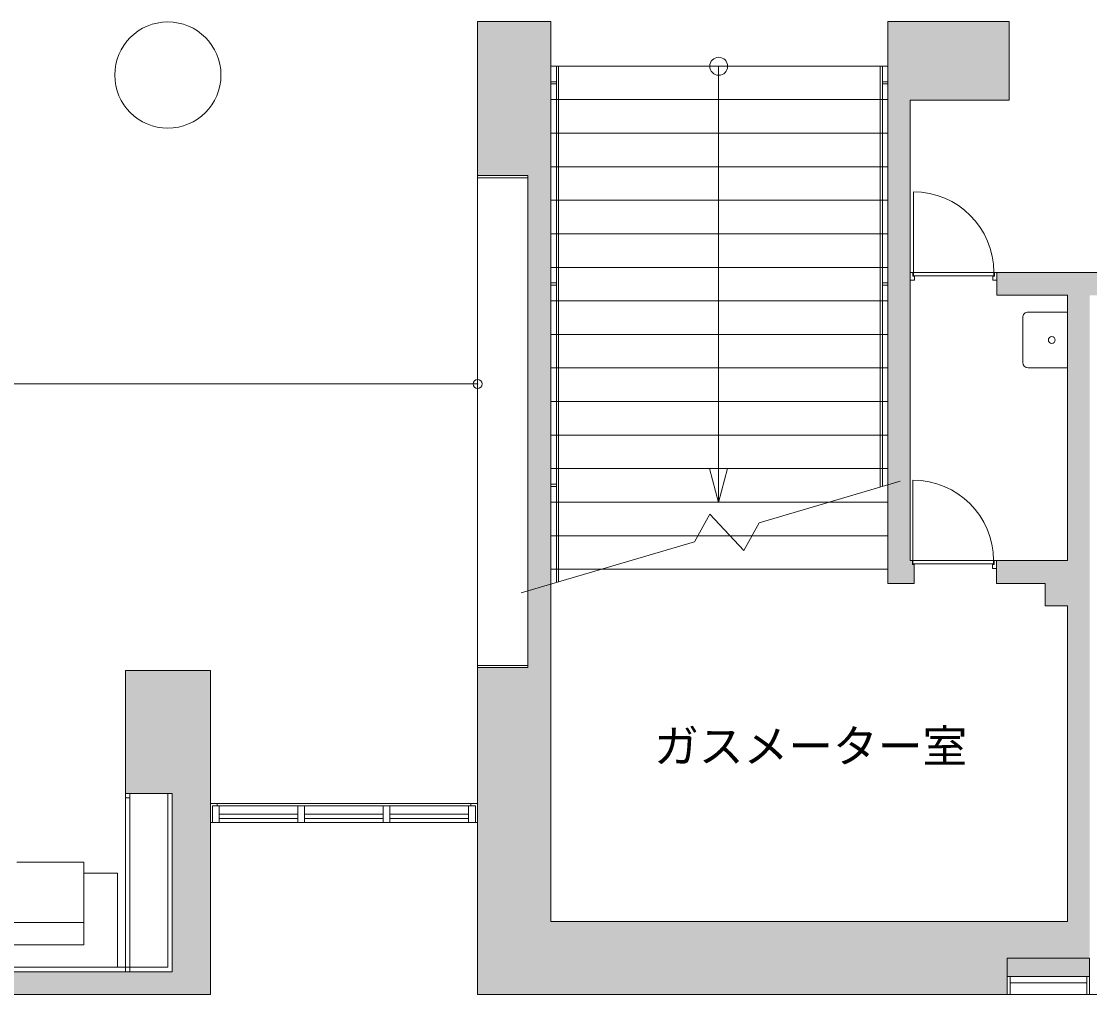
# Model space of a CAD drawing. Units: millimetres, scale not verified. Extents: x -61855 to 52913, y -114842 to -21833.
# Drawn here: x -14927 to -5373, y -106165 to -97460 of the extents above; entities that cross this region are included whole.
import ezdxf
from ezdxf.enums import TextEntityAlignment as Align

# ---------------------------------------------------------------- set-up
doc = ezdxf.new("R2010")
doc.units = ezdxf.units.MM
doc.header["$LTSCALE"] = 200
doc.header["$PDMODE"] = 32
doc.header["$PDSIZE"] = 80
for name, color, linetype, lineweight in [('0-1_躯体', 7, 'Continuous', 9), ('0-2_建具', 7, 'Continuous', 9), ('0-3_仕上', 4, 'Continuous', 5), ('0-5_設備機器', 7, 'Continuous', 9), ('0-6_寸法', 4, 'Continuous', 5), ('0-8_備品', 2, 'Continuous', 5)]:
    doc.layers.add(name, color=color, linetype=linetype, lineweight=lineweight)
doc.layers.add('0-4_室名', color=7, linetype='Continuous')
doc.styles.add('・', font='')
doc.styles.get('・').set_extended_font_data('・')

msp = doc.modelspace()

# ---------------------------------------------------------------- linework, layer by layer
at = {"layer": '0-1_躯体'}
for p, q in [((-10846.8, -106165), (-10846.8, -97460)), ((-7176.8, -102487.5), (-7176.8, -97460)), ((-6976.8, -99705), (-6976.8, -98165)), ((-6091.8, -98165), (-6976.8, -98165)), ((-6976.8, -99704.5), (-6976.8, -102282.5)), ((-4676.8, -99705), (-6201.8, -99705)), ((-5571.8, -102282.5), (-5571.8, -99910)), ((-5571.8, -102282.5), (-6976.8, -102282.5)), ((-6941.8, -102487.5), (-6941.8, -102317.4)), ((-6206.8, -102282.5), (-6206.8, -102487.5)), ((-7176.8, -102487.5), (-6941.8, -102487.5)), ((-5771.8, -102487.5), (-6206.8, -102487.5)), ((-5771.8, -102487.5), (-5771.8, -102687.5)), ((-5571.8, -102687.5), (-5771.8, -102687.5)), ((-5571.8, -105510), (-5571.8, -102687.5)), ((-13236.8, -103265), (-13996.8, -103265)), ((-13996.8, -103265), (-13996.8, -105960)), ((-13236.8, -103265), (-13236.8, -106165)), ((-13576.8, -104365), (-13996.8, -104365)), ((-13996.8, -104405), (-13956.8, -104405)), ((-13956.8, -105960), (-13956.8, -104365)), ((-13616.8, -105920), (-13616.8, -104365)), ((-13576.8, -105960), (-13576.8, -104365)), ((-10846.8, -104456.1), (-13236.8, -104456.1)), ((-5571.8, -105510), (-10191.8, -105510)), ((-13616.8, -105920), (-19916.8, -105920)), ((-19956.8, -105960), (-13576.8, -105960)), ((-5374.3, -106002.5), (-5374.3, -106165)), ((-13236.8, -106165), (-39196.8, -106165)), ((2513.2, -106165), (-10846.8, -106165))]:
    msp.add_line(p, q, dxfattribs=at)
for points in [[(-10191.8, -105510), (-10191.8, -97460), (-10846.8, -97460)], [(-6091.8, -98165), (-6091.8, -97460), (-7176.8, -97460)], [(-10846.8, -103240), (-10396.8, -103240), (-10396.8, -98840), (-10846.8, -98840)], [(-5571.8, -99910), (-6201.8, -99910), (-6201.8, -99705)], [(-5374.3, -106002.5), (-6109.3, -106002.5), (-6109.3, -106165)]]:
    msp.add_lwpolyline(points, dxfattribs=at)
msp.add_circle((-13616.8, -97940), 475, dxfattribs=at)
at = {"layer": '0-1_躯体', "color": 9}
for points in [[(-10846.8, -98840), (-10191.8, -98840), (-10846.8, -97460), (-10191.8, -97460)], [(-6091.8, -98165), (-6091.8, -97460), (-7176.8, -98165), (-7176.8, -97460)], [(-7176.8, -102282.5), (-6976.8, -102282.5), (-7176.8, -98165), (-6976.8, -98165)], [(-10396.8, -103240), (-10191.8, -103240), (-10396.8, -98840), (-10191.8, -98840)], [(-4676.8, -99910), (-4676.8, -99705), (-6204.5, -99910), (-6204.5, -99705)], [(-5371.8, -99910), (-5571.8, -99910), (-5371.8, -105840), (-5571.8, -105840)], [(-6957.9, -102282.5), (-7176.8, -102282.5), (-6957.9, -102487.5), (-7176.8, -102487.5)], [(-6941.8, -102487.5), (-6941.8, -102317.5), (-6957.9, -102487.5), (-6957.9, -102317.5)], [(-5771.8, -102487.5), (-5771.8, -102282.5), (-6206.8, -102487.5), (-6206.8, -102282.5)], [(-5771.8, -102687.5), (-5571.8, -102687.5), (-5771.8, -102282.5), (-5571.8, -102282.5)], [(-13996.8, -104365), (-13236.8, -104365), (-13996.8, -103265), (-13236.8, -103265)], [(-10191.8, -105510), (-10191.8, -103240), (-10846.8, -105510), (-10846.8, -103240)], [(-13236.8, -106165), (-13236.8, -104365), (-13576.8, -106165), (-13576.8, -104365)], [(-10846.8, -105840), (-5571.8, -105840), (-10846.8, -105510), (-5571.8, -105510)], [(-10846.8, -106165), (-6109.3, -106165), (-10846.8, -105840), (-6109.3, -105840)], [(-5374.3, -105840), (-6109.3, -105840), (-5374.3, -106002.5), (-6109.3, -106002.5)], [(-20269.3, -106165), (-13576.8, -106165), (-20269.3, -105960), (-13576.8, -105960)]]:
    msp.add_solid(points, dxfattribs=at)
at = {"layer": '0-2_建具'}
for p, q in [((-7176.8, -97860), (-10191.8, -97860)), ((-10141.8, -97860.3), (-10141.8, -102479.2)), ((-10121.8, -97860.3), (-10121.8, -102473.4)), ((-8691.8, -97859.9), (-8691.8, -101763.5)), ((-7246.8, -101621.1), (-7246.8, -97860)), ((-7226.8, -101621.1), (-7226.8, -97860)), ((-10141.8, -98000), (-10191.8, -98000)), ((-10141.8, -98020), (-10191.8, -98020)), ((-7190.7, -98000), (-7227.1, -98000)), ((-7190.7, -98020), (-7227.1, -98020)), ((-7194, -98000), (-7177.5, -98000)), ((-7194, -98020), (-7177.5, -98020)), ((-7176.8, -98160), (-10191.8, -98160)), ((-7176.8, -98460), (-10191.8, -98460)), ((-7176.8, -98760), (-10191.8, -98760)), ((-10396.8, -98840), (-10846.8, -98840)), ((-10396.8, -98860), (-10846.8, -98860)), ((-10396.8, -103240), (-10396.8, -98840)), ((-7176.8, -99060), (-10191.8, -99060)), ((-7176.8, -99360), (-10191.8, -99360)), ((-7176.8, -99660), (-10191.8, -99660)), ((-6971.7, -99705), (-6951.7, -99705)), ((-6949.5, -99705), (-6949.5, -99735)), ((-6949.5, -99705), (-6229.5, -99705)), ((-6949.5, -99735), (-6229.5, -99735)), ((-6229.5, -99705), (-6229.5, -99735)), ((-10141.7, -99800), (-10191.7, -99800)), ((-10141.7, -99820), (-10191.7, -99820)), ((-7218, -99800), (-7226.5, -99800)), ((-7218, -99820), (-7226.5, -99820)), ((-7194.3, -99800), (-7224.1, -99800)), ((-7194.3, -99820), (-7224.1, -99820)), ((-7198.5, -99800), (-7176.9, -99800)), ((-7198.5, -99820), (-7176.9, -99820)), ((-7176.8, -99960), (-10191.8, -99960)), ((-7176.8, -100260), (-10191.8, -100260)), ((-7176.8, -100560), (-10191.8, -100560)), ((-7176.8, -100860), (-10191.8, -100860)), ((-7176.8, -101160), (-10191.8, -101160)), ((-7176.8, -101460), (-10191.8, -101460)), ((-8691.8, -101763.5), (-8773.2, -101460)), ((-8691.8, -101763.5), (-8610.5, -101460.1)), ((-10182.7, -101600), (-10191.7, -101600)), ((-10182.7, -101620), (-10191.7, -101620)), ((-10149.4, -101600), (-10191.3, -101600)), ((-10149.4, -101620), (-10191.3, -101620)), ((-10169.3, -101600), (-10141.9, -101600)), ((-10169.3, -101620), (-10141.9, -101620)), ((-7067, -101573.9), (-8329.8, -101945.8)), ((-7176.8, -101760), (-10191.8, -101760)), ((-8905.4, -102115.3), (-10457.1, -102572.2)), ((-7176.8, -102060), (-10191.8, -102060)), ((-6976.8, -102282.5), (-6957.9, -102282.5)), ((-6957.9, -102282.5), (-6957.9, -102317.5)), ((-6957.9, -102317.5), (-6941.9, -102317.5)), ((-6952.9, -102282.5), (-6952.9, -102312.5)), ((-6952.9, -102282.5), (-6232.9, -102282.5)), ((-6952.9, -102312.5), (-6232.9, -102312.5)), ((-6232.9, -102282.5), (-6232.9, -102312.5)), ((-7176.8, -102360), (-10191.8, -102360)), ((-10396.8, -103220), (-10846.8, -103220)), ((-13236.7, -104456.1), (-13176.7, -104456.1)), ((-13236.7, -104456.1), (-13236.7, -104626.1)), ((-10846.9, -104456.1), (-13216.8, -104456.1)), ((-13216.8, -104626.1), (-13216.8, -104476.1)), ((-13216.8, -104476.1), (-10866.8, -104476.1)), ((-13176.7, -104476.1), (-13176.7, -104456.1)), ((-13156.8, -104626.1), (-13156.8, -104476.1)), ((-12453.8, -104626.1), (-12453.8, -104476.1)), ((-12393.8, -104626.1), (-12393.8, -104476.1)), ((-11690.5, -104626.1), (-11690.5, -104476.1)), ((-11630.5, -104626.1), (-11630.5, -104476.1)), ((-10926.8, -104626.1), (-10926.8, -104476.1)), ((-10906.8, -104456.1), (-10906.8, -104476.1)), ((-10866.8, -104626.1), (-10866.8, -104476.1)), ((-10846.9, -104456.1), (-10846.9, -104626.1)), ((-13156.8, -104551.1), (-12453.8, -104551.1)), ((-13156.8, -104588.6), (-12453.8, -104588.6)), ((-11690.5, -104551.1), (-12393.8, -104551.1)), ((-11690.5, -104588.6), (-12393.8, -104588.6)), ((-10926.8, -104551.1), (-11630.5, -104551.1)), ((-10926.8, -104588.6), (-11630.5, -104588.6)), ((-10882.1, -104626.1), (-13236.7, -104626.1)), ((-10882.1, -104626.1), (-10846.9, -104626.1)), ((-6109.3, -105840), (-5374.3, -105840)), ((-6109.3, -106165), (-6109.3, -105840)), ((-5374.3, -106165), (-5374.3, -105840)), ((-6109.4, -106002.5), (-5374.3, -106002.5)), ((-6094.3, -106002.5), (-6109.3, -106002.5)), ((-6084.3, -106002.5), (-6084.3, -106165)), ((-5399.3, -106002.5), (-5399.3, -106164.9)), ((-6084.2, -106058.2), (-5400, -106058.2)), ((-6109.3, -106165), (-5389.3, -106165)), ((-5374.3, -106165), (-5389.3, -106165))]:
    msp.add_line(p, q, dxfattribs=at)
at = {"layer": '0-2_建具', "color": 4, "lineweight": 5}
for p, q in [((-6949.5, -99705), (-6949.5, -98985)), ((-6952.9, -102282.5), (-6952.9, -101562.5))]:
    msp.add_line(p, q, dxfattribs=at)
at = {"layer": '0-2_建具'}
for points in [[(-10396.8, -103240), (-10846.8, -103240), (-10846.8, -98840)], [(-6974.5, -99705), (-6954.5, -99705), (-6954.5, -99740), (-6939.5, -99740), (-6939.5, -99775), (-6974.5, -99775)], [(-6204.5, -99705), (-6224.5, -99705), (-6224.5, -99740), (-6239.5, -99740), (-6239.5, -99775), (-6204.5, -99775)], [(-8329.8, -101945.8), (-8465.2, -102194.1), (-8770, -101866.9), (-8905.4, -102115.3)], [(-6207.9, -102282.5), (-6227.9, -102282.5), (-6227.9, -102317.5), (-6242.9, -102317.5), (-6242.9, -102352.5), (-6207.9, -102352.5)]]:
    msp.add_lwpolyline(points, dxfattribs=at)
msp.add_circle((-8690.3, -97861.5), 80, dxfattribs=at)
at = {"layer": '0-2_建具', "color": 4, "lineweight": 5}
for centre in [(-6949.5, -99705), (-6952.9, -102282.5)]:
    msp.add_arc(centre, 720, 0, 90, dxfattribs=at)
at = {"layer": '0-3_仕上', "color": 9}
msp.add_solid([(-5371.8, -106165), (-5371.8, -105840), (-5374.3, -106165), (-5374.3, -105840)], dxfattribs=at)
at = {"layer": '0-5_設備機器'}
for p, q in [((-5971.8, -100510), (-5971.8, -100110)), ((-5921.8, -100060), (-5571.8, -100060)), ((-5571.8, -100060), (-5571.8, -100560)), ((-5921.8, -100560), (-5571.8, -100560))]:
    msp.add_line(p, q, dxfattribs=at)
msp.add_circle((-5711.8, -100310), 30, dxfattribs=at)
for centre, start, end in [((-5921.8, -100110), 89.99985, 180.00005), ((-5921.8, -100510), 180.00005, 270)]:
    msp.add_arc(centre, 50, start, end, dxfattribs=at)
at = {"layer": '0-6_寸法'}
msp.add_line((-10846.8, -100702.9), (-41586.8, -100702.9), dxfattribs=at)
msp.add_point((-10846.8, -100702.9), dxfattribs=at)
at = {"layer": '0-8_備品'}
for p, q in [((-14366.8, -104980), (-14966.8, -104980)), ((-14366.8, -104980), (-14366.8, -105520)), ((-14066.8, -105080), (-14366.8, -105080)), ((-14366.8, -105080), (-14366.8, -105720)), ((-14066.8, -105080), (-14066.8, -105920)), ((-17642.3, -105520), (-14366.8, -105520)), ((-14366.8, -105520), (-14966.8, -105520)), ((-14366.8, -105720), (-17642.3, -105720)), ((-14066.8, -105920), (-19466.8, -105920))]:
    msp.add_line(p, q, dxfattribs=at)

# ---------------------------------------------------------------- texts
at = {"layer": '0-4_室名', "style": '・'}
msp.add_text('ガスメーター室', height=293.3, dxfattribs=at).set_placement((-9268.3, -104176.6), align=Align.BOTTOM_LEFT)

doc.saveas('drawing.dxf')
